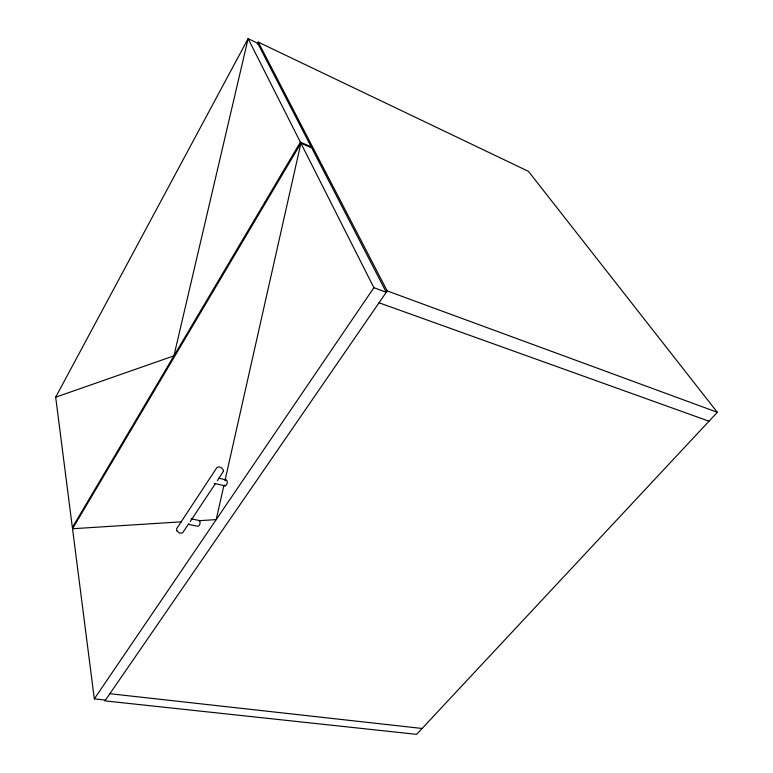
<?xml version="1.0" encoding="UTF-8"?>
<svg xmlns="http://www.w3.org/2000/svg" width="773" height="773" viewBox="0 0 773 773"><rect width="100%" height="100%" fill="white"/><g stroke="black" fill="none" stroke-linecap="round" stroke-linejoin="round"><path stroke-width="1.16" d="M223.494 471.124C223.378 468.293 219.097 465.588 216.846 467.665L176.659 528.674L176.766 530.732M223.88 485.492L216.208 519.611L199.444 520.673M224.943 480.787L300.91 143.208L311.732 147.885L386.268 292.242L373.881 287.701L300.91 143.208L72.527 528.742L94.316 698.879L105.486 700.087M223.503 471.095L217.368 480.671M55.685 397.187L248.114 38.65L257.68 43.22L311.19 146.851L300.388 142.164L248.114 38.65L173.925 355.851L55.685 397.187L72.362 527.466L300.388 142.164M257.216 44.08L258.269 42.138L528.461 171.364L717.315 412.289L416.618 734.35L104.944 700.879L387.186 290.919L258.269 42.138M188.892 523.534L182.525 532.974L179.471 533.07L176.766 530.742M190.216 521.533L215.377 483.666M94.316 698.879L373.881 287.701M225.571 480.362C228.431 479.163 227.407 485.715 225.088 485.898L214.237 483.396M72.527 528.742L181.481 521.814M198.932 520.538C201.086 521.224 199.994 525.853 197.965 526.307L188.525 524.365M109.872 693.71L422.116 728.466M191.057 518.799L199.279 520.519M218.865 478.216L226.421 479.985M379.031 302.765L708.996 421.198M387.186 290.919L717.315 412.289M225.088 485.898L224.383 485.038"/></g></svg>
